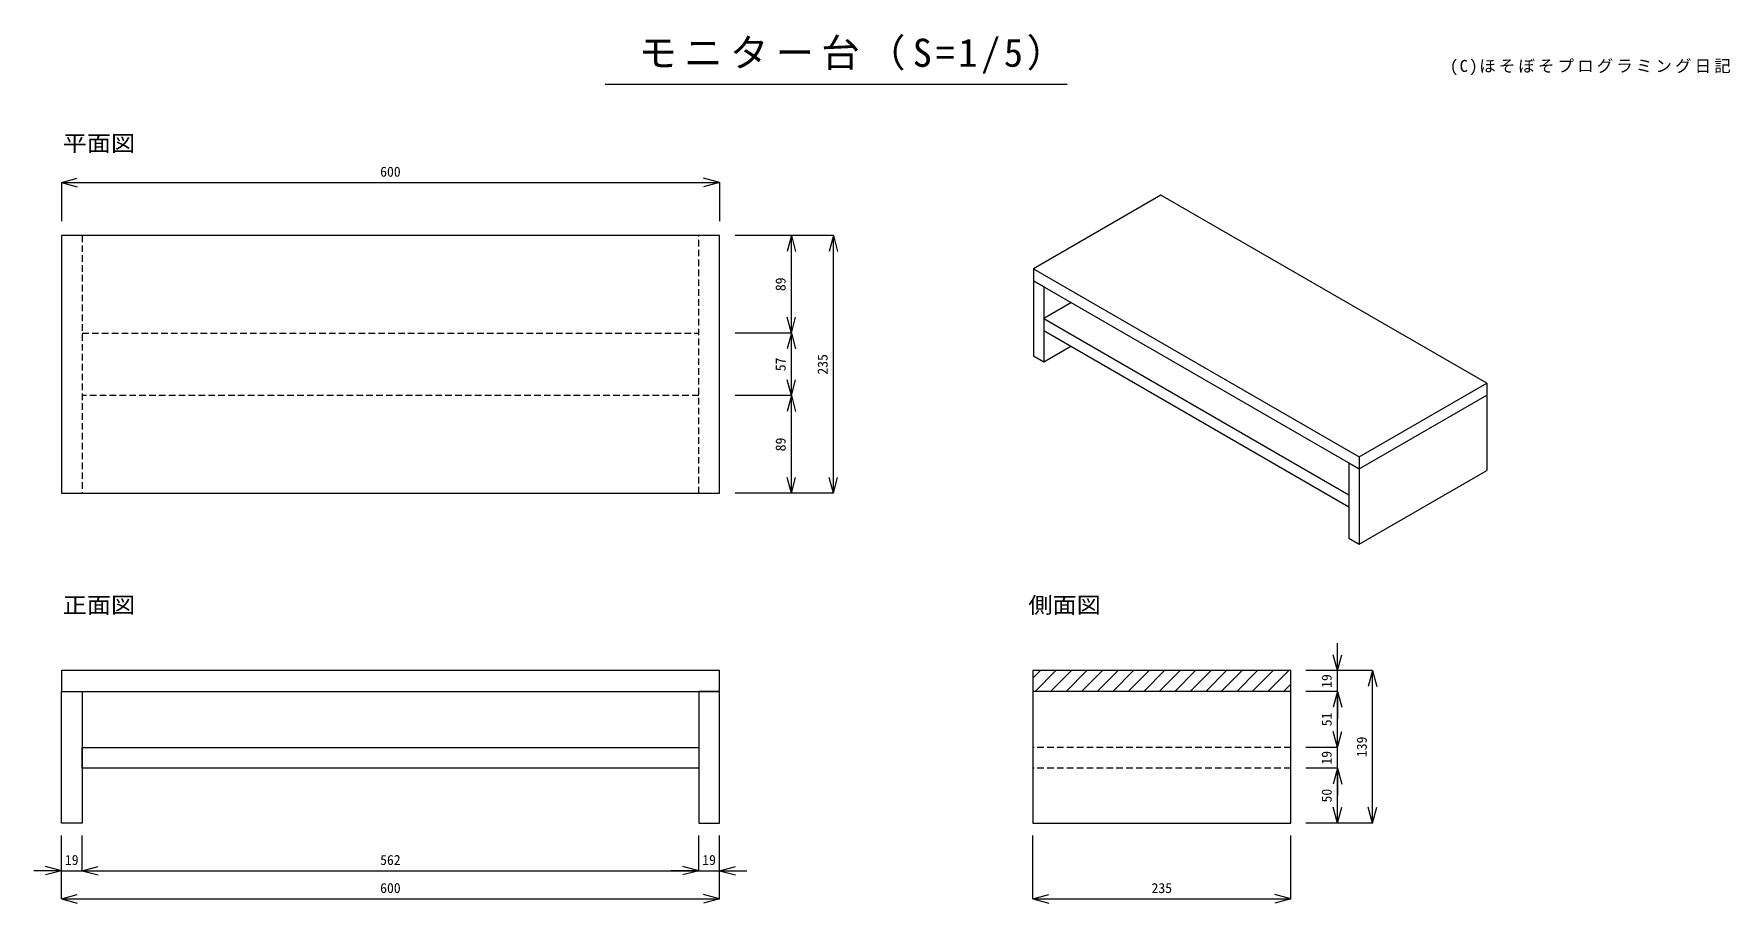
# Model space of a CAD drawing. Units: millimetres at full size, sheet at 1:5. Extents: x -730 to 816, y -294 to 499.
import ezdxf
from ezdxf.enums import TextEntityAlignment as Align

# ---------------------------------------------------------------- set-up
doc = ezdxf.new("R2010")
doc.units = ezdxf.units.MM
doc.header["$LTSCALE"] = 5
doc.linetypes.add('DASHED1', pattern=[1.8, 1.2, -0.6])
for name, color, linetype in [('0-0', 7, 'Continuous'), ('0-1', 4, 'Continuous'), ('0-6', 7, 'Continuous'), ('0-7', 7, 'Continuous')]:
    doc.layers.add(name, color=color, linetype=linetype)
doc.styles.add('ＭＳ ゴシック', font='')
doc.styles.get('ＭＳ ゴシック').set_extended_font_data('MS Gothic')

msp = doc.modelspace()

# ---------------------------------------------------------------- linework, layer by layer
at = {"layer": '0-0', "color": 5}
msp.add_line((-209.689, 452.973), (211.271, 452.973), dxfattribs=at)
at = {"layer": '0-0', "linetype": 'DASHED1'}
for p, q in [((-686.495, 315.03), (-686.495, 80.03)), ((-124.495, 80.03), (-124.495, 315.03)), ((-686.495, 226.03), (-124.495, 226.03)), ((-124.495, 169.03), (-686.495, 169.03)), ((415.213, -151.631), (180.213, -151.631)), ((415.213, -170.631), (180.213, -170.631))]:
    msp.add_line(p, q, dxfattribs=at)
at = {"layer": '0-0'}
for p, q in [((180.213, -88.487), (187.069, -81.631)), ((182.212, -100.631), (201.212, -81.631)), ((196.354, -100.631), (215.354, -81.631)), ((210.496, -100.631), (229.496, -81.631)), ((224.638, -100.631), (243.638, -81.631)), ((238.78, -100.631), (257.78, -81.631)), ((252.922, -100.631), (271.922, -81.631)), ((267.064, -100.631), (286.064, -81.631)), ((281.207, -100.631), (300.207, -81.631)), ((295.349, -100.631), (314.349, -81.631)), ((309.491, -100.631), (328.491, -81.631)), ((323.633, -100.631), (342.633, -81.631)), ((337.775, -100.631), (356.775, -81.631)), ((351.917, -100.631), (370.917, -81.631)), ((366.059, -100.631), (385.059, -81.631)), ((380.202, -100.631), (399.202, -81.631)), ((394.344, -100.631), (413.344, -81.631)), ((415.213, -100.631), (180.213, -100.631)), ((408.486, -100.631), (415.213, -93.903))]:
    msp.add_line(p, q, dxfattribs=at)
for points in [[(-705.495, 80.03), (-105.495, 80.03), (-105.495, 315.03), (-705.495, 315.03)], [(-105.495, -81.631), (-705.495, -81.631), (-705.495, -100.631), (-105.495, -100.631)], [(415.213, -81.631), (180.213, -81.631), (180.213, -220.631), (415.213, -220.631)], [(-705.495, -100.631), (-686.495, -100.631), (-686.495, -220.631), (-705.495, -220.631)], [(-105.495, -100.631), (-124.495, -100.631), (-124.495, -220.631), (-105.495, -220.631)], [(-124.495, -170.631), (-686.495, -170.631), (-686.495, -151.631), (-124.495, -151.631)]]:
    msp.add_lwpolyline(points, close=True, dxfattribs=at)
at = {"layer": '0-1'}
for p, q in [((-705.495, 363.338), (-691.006, 367.221)), ((-705.495, 363.338), (-105.495, 363.338)), ((-705.495, 363.338), (-691.006, 359.456)), ((-705.495, 363.338), (-705.495, 328.125)), ((-105.495, 363.338), (-119.983, 367.221)), ((-105.495, 363.338), (-119.983, 359.456)), ((-105.495, 363.338), (-105.495, 328.125)), ((-40.015, 315.03), (-91.235, 315.03)), ((-40.015, 315.03), (-43.898, 300.542)), ((-40.015, 226.03), (-40.015, 315.03)), ((-40.015, 315.03), (-36.133, 300.542)), ((-1.701, 315.03), (-40.015, 315.03)), ((-1.701, 315.03), (-5.583, 300.542)), ((-1.701, 80.03), (-1.701, 315.03)), ((-1.701, 315.03), (2.182, 300.542)), ((-40.015, 226.03), (-43.898, 240.519)), ((-40.015, 226.03), (-36.133, 240.519)), ((-40.015, 226.03), (-91.235, 226.03)), ((-40.015, 226.03), (-43.898, 211.542)), ((-40.015, 169.03), (-40.015, 226.03)), ((-40.015, 226.03), (-36.133, 211.542)), ((-40.015, 169.03), (-43.898, 183.519)), ((-40.015, 169.03), (-36.133, 183.519)), ((-40.015, 169.03), (-91.235, 169.03)), ((-40.015, 169.03), (-43.898, 154.542)), ((-40.015, 80.03), (-40.015, 169.03)), ((-40.015, 169.03), (-36.133, 154.542)), ((-40.015, 80.03), (-43.898, 94.519)), ((-40.015, 80.03), (-36.133, 94.519)), ((-1.701, 80.03), (-5.583, 94.519)), ((-1.701, 80.03), (2.182, 94.519)), ((-40.015, 80.03), (-91.235, 80.03)), ((-1.701, 80.03), (-40.015, 80.03)), ((457.774, -81.631), (457.774, -56.631)), ((457.774, -81.631), (453.892, -67.142)), ((457.774, -81.631), (461.657, -67.142)), ((457.774, -81.631), (428.963, -81.631)), ((457.774, -100.631), (457.774, -81.631)), ((489.787, -81.631), (457.774, -81.631)), ((489.787, -81.631), (485.904, -96.12)), ((489.787, -220.631), (489.787, -81.631)), ((489.787, -81.631), (493.669, -96.12)), ((457.774, -100.631), (428.963, -100.631)), ((457.774, -100.631), (453.892, -115.12)), ((457.774, -100.631), (453.892, -115.12)), ((457.774, -151.631), (457.774, -100.631)), ((457.774, -100.631), (461.657, -115.12)), ((457.774, -100.631), (457.774, -125.631)), ((457.774, -100.631), (461.657, -115.12)), ((457.774, -151.631), (453.892, -137.142)), ((457.774, -151.631), (453.892, -137.142)), ((457.774, -151.631), (457.774, -126.631)), ((457.774, -151.631), (461.657, -137.142)), ((457.774, -151.631), (461.657, -137.142)), ((457.774, -151.631), (428.963, -151.631)), ((457.774, -170.631), (457.774, -151.631)), ((457.774, -170.631), (428.963, -170.631)), ((457.774, -170.631), (453.892, -185.12)), ((457.774, -170.631), (453.892, -185.12)), ((457.774, -220.631), (457.774, -170.631)), ((457.774, -170.631), (461.657, -185.12)), ((457.774, -170.631), (457.774, -195.631)), ((457.774, -170.631), (461.657, -185.12)), ((457.774, -220.631), (453.892, -206.142)), ((457.774, -220.631), (461.657, -206.142)), ((489.787, -220.631), (485.904, -206.142)), ((489.787, -220.631), (493.669, -206.142)), ((457.774, -220.631), (428.963, -220.631)), ((489.787, -220.631), (457.774, -220.631)), ((-705.495, -264.101), (-705.495, -232.088)), ((-686.495, -264.101), (-686.495, -232.088)), ((-124.495, -264.101), (-124.495, -232.088)), ((-105.495, -264.101), (-105.495, -232.088)), ((180.213, -289.71), (180.213, -232.088)), ((415.213, -289.71), (415.213, -232.088)), ((-705.495, -264.101), (-719.983, -260.218)), ((-686.495, -264.101), (-672.006, -260.218)), ((-686.495, -264.101), (-672.006, -260.218)), ((-124.495, -264.101), (-138.983, -260.218)), ((-124.495, -264.101), (-138.983, -260.218)), ((-105.495, -264.101), (-91.006, -260.218)), ((-705.495, -264.101), (-730.495, -264.101)), ((-705.495, -264.101), (-719.983, -267.983)), ((-705.495, -264.101), (-686.495, -264.101)), ((-705.495, -289.71), (-705.495, -264.101)), ((-686.495, -264.101), (-661.495, -264.101)), ((-686.495, -264.101), (-672.006, -267.983)), ((-686.495, -264.101), (-124.495, -264.101)), ((-686.495, -264.101), (-672.006, -267.983)), ((-124.495, -264.101), (-149.495, -264.101)), ((-124.495, -264.101), (-138.983, -267.983)), ((-124.495, -264.101), (-138.983, -267.983)), ((-124.495, -264.101), (-105.495, -264.101)), ((-105.495, -264.101), (-80.495, -264.101)), ((-105.495, -264.101), (-91.006, -267.983)), ((-105.495, -289.71), (-105.495, -264.101)), ((-705.495, -289.71), (-691.006, -285.828)), ((-705.495, -289.71), (-105.495, -289.71)), ((-705.495, -289.71), (-691.006, -293.593)), ((-105.495, -289.71), (-119.983, -285.828)), ((-105.495, -289.71), (-119.983, -293.593)), ((180.213, -289.71), (194.702, -285.828)), ((180.213, -289.71), (415.213, -289.71)), ((180.213, -289.71), (194.702, -293.593)), ((415.213, -289.71), (400.725, -285.828)), ((415.213, -289.71), (400.725, -293.593))]:
    msp.add_line(p, q, dxfattribs=at)
at = {"layer": '0-6'}
for p, q in [((593.899, 180.367), (296.914, 351.832)), ((215.243, 253.811), (190, 239.237)), ((190, 199.8), (214.749, 214.089)), ((477.58, 113.211), (593.899, 180.367)), ((593.899, 180.367), (593.899, 169.508)), ((477.58, 102.351), (593.899, 169.508)), ((593.899, 169.508), (593.899, 100.922))]:
    msp.add_line(p, q, dxfattribs=at)
for points in [[(296.914, 351.832), (180.595, 284.675), (180.595, 273.815), (477.58, 102.351)], [(180.595, 284.675), (477.58, 113.211), (477.58, 102.351), (593.899, 169.508)], [(180.595, 273.815), (180.595, 205.23), (190, 199.8)], [(180.595, 273.815), (190, 268.386), (190, 199.8)], [(190, 239.237), (190, 228.377), (468.176, 67.773)], [(190, 239.237), (468.176, 78.632), (468.176, 67.773)], [(468.176, 107.781), (468.176, 39.195), (477.58, 33.765)], [(468.176, 107.781), (477.58, 102.351), (477.58, 33.765), (593.899, 100.922)]]:
    msp.add_lwpolyline(points, dxfattribs=at)

# ---------------------------------------------------------------- texts
at = {"layer": '0-0', "color": 2, "insert": (-179.278, 462.576), "char_height": 25.66, "attachment_point": 7, "style": 'ＭＳ ゴシック'}
msp.add_mtext('\\T1.19;モニター台（S=1/5）', dxfattribs=at)
at = {"layer": '0-1', "color": 7, "style": 'ＭＳ ゴシック', "width": 1.1}
for s, p in [('平面図', (-704.268, 387.348)), ('正面図', (-704.268, -33.613)), ('側面図', (176.067, -33.613))]:
    msp.add_text(s, height=14.66, dxfattribs=at).set_placement(p, align=Align.BOTTOM_LEFT)
at = {"layer": '0-1', "style": 'ＭＳ ゴシック'}
for s, p in [('600', (-414.87, 365.838)), ('19', (-702.245, -261.601)), ('562', (-414.87, -261.601)), ('19', (-121.245, -261.601)), ('600', (-414.87, -287.21)), ('235', (288.338, -287.21))]:
    msp.add_text(s, height=9.164, dxfattribs=at).set_placement(p, align=Align.BOTTOM_LEFT)
for s, p in [('89', (-42.515, 264.28)), ('57', (-42.515, 191.28)), ('235', (-4.201, 188.155)), ('89', (-42.515, 118.28)), ('19', (455.274, -97.381)), ('51', (455.274, -132.381)), ('139', (487.287, -160.506)), ('19', (455.274, -167.381)), ('50', (455.274, -201.881))]:
    msp.add_text(s, height=9.164, rotation=90, dxfattribs=at).set_placement(p, align=Align.BOTTOM_LEFT)
at = {"layer": '0-7', "insert": (560.3, 461.159), "char_height": 11, "attachment_point": 7, "style": 'ＭＳ ゴシック'}
msp.add_mtext('\\T1.19;(C)ほそぼそプログラミング日記', dxfattribs=at)

doc.saveas('drawing.dxf')
